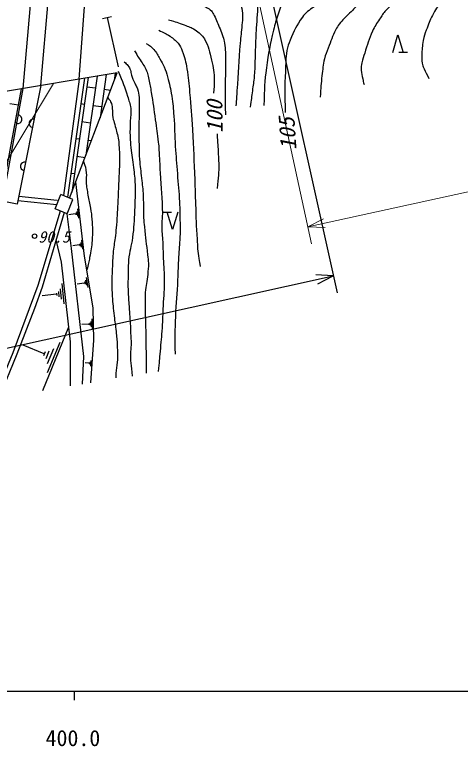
# Model space of a CAD drawing. Units: millimetres, scale not verified. Extents: x 40000 to 680000, y 20000 to 380000.
# Drawn here: x 461199 to 512012, y 198715 to 282138 of the extents above; entities that cross this region are included whole.
import ezdxf
from ezdxf.enums import TextEntityAlignment as Align

# ---------------------------------------------------------------- set-up
doc = ezdxf.new("R2010")
doc.units = ezdxf.units.MM
doc.header["$LTSCALE"] = 1000
doc.linetypes.add('CHAIN', pattern=[18.5, 12, -1.5, 3.5, -1.5])
for name, color, linetype, lineweight in [('M-BGD', 7, 'Continuous', 25), ('M-BMK', 2, 'CHAIN', 13), ('M-STR-HTXT', 7, 'Continuous', 13), ('M-STR-STRC', 7, 'Continuous', 25), ('M-TTL-BAND', 7, 'Continuous', 25)]:
    doc.layers.add(name, color=color, linetype=linetype, lineweight=lineweight)
doc.styles.add('ＭＳ ゴシック', font='')
doc.styles.get('ＭＳ ゴシック').set_extended_font_data('MS Gothic')

msp = doc.modelspace()

# ---------------------------------------------------------------- linework, layer by layer
at = {"layer": 'M-BGD'}
for p, q in [((468537, 274781), (470801, 304531)), ((464197, 274040), (466765, 303731)), ((462181, 273724), (464794, 303451)), ((471230, 281680), (472232, 281907)), ((471731, 281793), (473000, 276183)), ((504301, 277821), (504901, 279821)), ((504901, 279821), (505501, 277821)), ((506001, 277821), (505001, 277821)), ((472879, 275503), (456851, 272838)), ((467466, 261219), (472879, 275503)), ((471634, 275296), (470938, 270381)), ((472668, 275468), (472551, 274636)), ((472695, 275473), (472859, 275450)), ((468537, 274781), (466762, 261508)), ((469161, 274885), (467240, 261312)), ((469565, 274952), (467714, 261871)), ((470600, 275124), (469326, 266126)), ((459785, 261762), (461971, 273689)), ((464197, 274040), (461506, 260545)), ((469419, 273917), (470409, 273777)), ((471399, 273637), (472132, 273533)), ((461624, 271800), (460641, 271980)), ((468752, 271991), (469138, 271937)), ((470129, 271796), (471119, 271656)), ((461461, 269796), (461264, 269832)), ((468858, 269956), (469848, 269816)), ((468191, 268031), (468578, 267976)), ((469568, 267836), (469953, 267781)), ((468297, 265996), (469227, 265864)), ((467630, 264070), (468017, 264016)), ((467737, 262035), (467774, 262030)), ((466057, 260950), (461680, 261419)), ((465817, 259998), (466484, 261622)), ((467844, 261064), (466484, 261622)), ((466004, 260453), (461582, 260927)), ((467177, 259439), (467844, 261064)), ((467177, 259439), (465817, 259998)), ((468106, 259483), (468122, 259351)), ((468204, 259563), (468236, 259297)), ((468295, 259708), (468358, 259177)), ((468370, 259986), (468496, 258923)), ((478093, 259631), (479093, 259631)), ((479193, 257631), (478593, 259631)), ((479793, 259631), (479193, 257631)), ((468114, 259417), (467370, 259329)), ((468737, 256166), (468800, 255636)), ((468812, 256443), (468938, 255384)), ((468557, 255876), (467815, 255787)), ((468549, 255942), (468565, 255809)), ((468647, 256021), (468678, 255756)), ((469361, 252161), (469550, 251032)), ((466562, 251494), (466807, 249156)), ((469116, 251540), (468326, 251408)), ((469105, 251611), (469128, 251469)), ((469206, 251700), (469253, 251418)), ((469295, 251860), (469389, 251295)), ((465968, 250397), (465998, 250105)), ((466186, 250568), (466248, 249983)), ((466390, 250885), (466512, 249716)), ((465983, 250251), (464346, 250080)), ((469786, 246997), (469792, 246703)), ((469900, 247147), (469913, 246558)), ((470011, 247444), (470038, 246266)), ((464401, 239302), (467390, 246536)), ((469671, 246847), (468847, 246829)), ((469670, 246921), (469673, 246773)), ((464580, 243462), (462157, 244464)), ((466333, 244764), (464903, 241303)), ((464669, 243679), (464490, 243246)), ((465105, 243752), (464747, 242887)), ((465629, 244042), (464914, 242311)), ((469670, 242409), (469221, 242443)), ((469673, 242449), (469667, 242369)), ((469740, 242484), (469728, 242324)), ((469810, 242560), (469786, 242239)), ((469887, 242715), (469838, 242074))]:
    msp.add_line(p, q, dxfattribs=at)
for points in [[(459348, 261753), (459989, 261766), (462181, 273724)], [(469874, 240142), (470246, 245022), (470163, 248702), (469180, 254590), (468171, 263078)], [(461506, 260545), (457893, 261255), (456492, 256045)], [(466372, 259716), (463847, 251243), (460977, 243595), (458950, 238664)], [(466851, 259573), (464322, 251084), (463473, 248630), (461442, 243412), (459412, 238474)], [(468918, 239990), (469085, 243160), (467687, 255467), (467177, 259439)], [(467583, 239811), (467583, 244825), (466557, 253920), (465929, 256476)]]:
    msp.add_lwpolyline(points, dxfattribs=at)
msp.add_circle((463472, 256884), 250, dxfattribs=at)
for centre, start, end in [((461536, 270204), 259.61576, 79.61576), ((463340, 269744), 78.72287, 258.72287), ((462363, 264841), 78.72287, 258.72287)]:
    msp.add_arc(centre, 500, start, end, dxfattribs=at)
for points, knots in [([(490142, 286379), (489642, 285660), (489408, 285402), (489177, 284672), (489052, 284277), (489004, 284047), (488946, 283636), (488887, 283215), (488902, 282974), (488873, 282549), (488831, 281936), (488802, 281593), (488765, 280980), (488707, 280013), (488691, 279470), (488648, 278503), (488590, 277183), (488610, 276441), (488509, 275124), (488459, 274473), (488385, 274114), (488304, 273467), (488212, 272731), (488182, 272501), (488064, 271584)], [0, 0, 0, 0, 1, 1, 1, 2, 2, 2, 3, 3, 3, 4, 4, 4, 5, 5, 5, 6, 6, 6, 7, 7, 7, 8, 8, 8, 8]), ([(484143, 285820), (484627, 285601), (484764, 285540), (485148, 285334), (485517, 285136), (485741, 285048), (486071, 284791), (486333, 284587), (486477, 284455), (486655, 284175), (486891, 283804), (486929, 283541), (487035, 283114), (487140, 282693), (487154, 282445), (487175, 282012), (487195, 281595), (487145, 281361), (487111, 280945), (487044, 280138), (486976, 279689), (486910, 278883), (486738, 276766), (486685, 275577), (486546, 273459), (486502, 272785), (486488, 272574), (486433, 271733)], [0, 0, 0, 0, 1, 1, 1, 2, 2, 2, 3, 3, 3, 4, 4, 4, 5, 5, 5, 6, 6, 6, 7, 7, 7, 8, 8, 8, 9, 9, 9, 9]), ([(492842, 285403), (492639, 285191), (492573, 285130), (492428, 284933), (492332, 284803), (492271, 284735), (492199, 284591), (491749, 283694), (491541, 283164), (491239, 282207), (491014, 281493), (490882, 281094), (490712, 280365), (490327, 278710), (490122, 277776), (489905, 276091), (489690, 274417), (489670, 273811), (489605, 271781)], [0, 0, 0, 0, 1, 1, 1, 2, 2, 2, 3, 3, 3, 4, 4, 4, 5, 5, 5, 6, 6, 6, 6]), ([(481461, 283766), (481878, 283586), (481994, 283538), (482326, 283372), (482625, 283223), (482797, 283146), (483079, 282967), (483302, 282824), (483442, 282755), (483627, 282565), (483791, 282397), (483828, 282258), (483940, 282052), (484251, 281472), (484367, 281117), (484615, 280508), (484750, 280177), (484820, 279990), (484928, 279650), (485020, 279357), (485084, 279194), (485136, 278891), (485205, 278486), (485215, 278254), (485226, 277843), (485245, 277135), (485222, 276739), (485221, 276030), (485215, 273947), (485217, 273294), (485219, 270696)], [0, 0, 0, 0, 1, 1, 1, 2, 2, 2, 3, 3, 3, 4, 4, 4, 5, 5, 5, 6, 6, 6, 7, 7, 7, 8, 8, 8, 9, 9, 9, 10, 10, 10, 10]), ([(497636, 284118), (496566, 283731), (496139, 283616), (495332, 283033), (494764, 282622), (494401, 282405), (493998, 281830), (493339, 280887), (493027, 280304), (492612, 279230), (492438, 278780), (492330, 278525), (492242, 278050), (492069, 277123), (492118, 276584), (492068, 275642), (491972, 273830), (492008, 273215), (492043, 270997)], [0, 0, 0, 0, 1, 1, 1, 2, 2, 2, 3, 3, 3, 4, 4, 4, 5, 5, 5, 6, 6, 6, 6]), ([(510486, 284318), (510161, 284006), (510066, 283895), (509820, 283602), (509361, 283053), (509163, 282693), (508833, 282057), (508504, 281424), (508361, 281047), (508126, 280373), (507970, 279924), (507865, 279673), (507784, 279204), (507669, 278537), (507622, 278156), (507615, 277479), (507610, 277010), (507611, 276736), (507742, 276286), (507780, 276156), (507826, 276092), (507881, 275969), (508079, 275528), (508157, 275389), (508426, 274858)], [0, 0, 0, 0, 1, 1, 1, 2, 2, 2, 3, 3, 3, 4, 4, 4, 5, 5, 5, 6, 6, 6, 7, 7, 7, 8, 8, 8, 8]), ([(500707, 283599), (500054, 282976), (499880, 282812), (499368, 282289), (498904, 281815), (498597, 281588), (498203, 281056), (498030, 280822), (497934, 280687), (497809, 280425), (497427, 279625), (497246, 279161), (496944, 278328), (496770, 277850), (496641, 277591), (496524, 277096), (496349, 276357), (496327, 275928), (496236, 275174), (496120, 274216), (496108, 273887), (496044, 272710)], [0, 0, 0, 0, 1, 1, 1, 2, 2, 2, 3, 3, 3, 4, 4, 4, 5, 5, 5, 6, 6, 6, 7, 7, 7, 7]), ([(504424, 283416), (503991, 283074), (503846, 282959), (503529, 282612), (503205, 282258), (503064, 282024), (502797, 281625), (502448, 281105), (502250, 280809), (501992, 280239), (501568, 279297), (501417, 278732), (501103, 277749), (500968, 277326), (500882, 277091), (500791, 276656), (500724, 276333), (500681, 276145), (500701, 275816), (500726, 275418), (500788, 275199), (500876, 274811), (500933, 274557), (500954, 274471), (501038, 274166)], [0, 0, 0, 0, 1, 1, 1, 2, 2, 2, 3, 3, 3, 4, 4, 4, 5, 5, 5, 6, 6, 6, 7, 7, 7, 8, 8, 8, 8]), ([(478752, 281552), (479599, 281310), (479855, 281248), (480532, 280971), (481022, 280771), (481329, 280707), (481762, 280403), (482239, 280069), (482519, 279855), (482829, 279362), (483360, 278518), (483423, 277916), (483651, 276945), (483859, 276055), (483956, 275539), (483955, 274625), (483955, 274058), (483945, 273838), (483860, 273176)], [0, 0, 0, 0, 1, 1, 1, 2, 2, 2, 3, 3, 3, 4, 4, 4, 5, 5, 5, 6, 6, 6, 6]), ([(477632, 280351), (478236, 280089), (478455, 280005), (478917, 279675), (479303, 279399), (479524, 279235), (479829, 278872), (480081, 278571), (480171, 278358), (480316, 277993), (480615, 277236), (480709, 276779), (480840, 275976), (481014, 274918), (481053, 274317), (481150, 273249), (481301, 271609), (481370, 270688), (481470, 269044), (481608, 266801), (481636, 265542), (481726, 263297), (481769, 262217), (481775, 261612), (481818, 260532), (481880, 258968), (481887, 258090), (481990, 256527), (482047, 255666), (482062, 255180), (482196, 254326), (482252, 253969), (482269, 253845), (482357, 253414)], [0, 0, 0, 0, 1, 1, 1, 2, 2, 2, 3, 3, 3, 4, 4, 4, 5, 5, 5, 6, 6, 6, 7, 7, 7, 8, 8, 8, 9, 9, 9, 10, 10, 10, 11, 11, 11, 11]), ([(476176, 278860), (476604, 278596), (476771, 278484), (477075, 278159), (477415, 277796), (477503, 277510), (477757, 277082), (477961, 276738), (478095, 276553), (478251, 276183), (478431, 275754), (478494, 275497), (478616, 275047), (478845, 274202), (478983, 273727), (479111, 272861), (479242, 271969), (479280, 271464), (479349, 270565), (479452, 269226), (479434, 268471), (479518, 267131), (479595, 265908), (479656, 265224), (479748, 264002), (479842, 262744), (479932, 262041), (479993, 260780), (480038, 259848), (480045, 259325), (480054, 258391), (480059, 257756), (480065, 257400), (480042, 256766), (480010, 255881), (479935, 255389), (479884, 254505), (479825, 253493), (479833, 252924), (479781, 251911), (479696, 250271), (479578, 249357), (479519, 247716), (479459, 246044), (479465, 245486), (479483, 243432)], [0, 0, 0, 0, 1, 1, 1, 2, 2, 2, 3, 3, 3, 4, 4, 4, 5, 5, 5, 6, 6, 6, 7, 7, 7, 8, 8, 8, 9, 9, 9, 10, 10, 10, 11, 11, 11, 12, 12, 12, 13, 13, 13, 14, 14, 14, 15, 15, 15, 15]), ([(474861, 278005), (475274, 277335), (475378, 277159), (475725, 276627), (475865, 276411), (475971, 276307), (476087, 276078), (476334, 275591), (476388, 275278), (476508, 274746), (476635, 274176), (476681, 273851), (476776, 273275), (476978, 272057), (477066, 271371), (477237, 270149), (477377, 269147), (477463, 268586), (477578, 267581), (477615, 267254), (477627, 267070), (477651, 266741), (477723, 265716), (477730, 265139), (477784, 264113), (477881, 262295), (478035, 261280), (478042, 259459), (478044, 259004), (477991, 258751), (477978, 258296), (477969, 257951), (477976, 257758), (477992, 257414), (478009, 257040), (478050, 256833), (478071, 256459), (478108, 255780), (478104, 255399), (478130, 254719), (478171, 253658), (478255, 253065), (478254, 252003), (478254, 250809), (478182, 250141), (478127, 248948), (478083, 247967), (478065, 247417), (478002, 246437), (477934, 245390), (477872, 244804), (477779, 243759), (477698, 242853), (477671, 242566), (477561, 241440)], [0, 0, 0, 0, 1, 1, 1, 2, 2, 2, 3, 3, 3, 4, 4, 4, 5, 5, 5, 6, 6, 6, 7, 7, 7, 8, 8, 8, 9, 9, 9, 10, 10, 10, 11, 11, 11, 12, 12, 12, 13, 13, 13, 14, 14, 14, 15, 15, 15, 16, 16, 16, 17, 17, 17, 18, 18, 18, 18]), ([(473704, 276739), (473902, 276566), (473973, 276503), (474110, 276322), (474248, 276139), (474322, 276027), (474402, 275811), (474479, 275601), (474454, 275464), (474516, 275249), (474569, 275066), (474608, 274966), (474683, 274791), (474795, 274530), (474874, 274391), (474995, 274134), (475078, 273960), (475146, 273870), (475204, 273686), (475323, 273307), (475369, 273083), (475391, 272686), (475432, 271962), (475383, 271554), (475381, 270828), (475377, 269428), (475349, 268644), (475380, 267245), (475394, 266616), (475388, 266263), (475437, 265637), (475504, 264794), (475582, 264326), (475667, 263485), (475745, 262707), (475820, 262273), (475853, 261492), (475885, 260735), (475863, 260309), (475878, 259551), (475883, 259324), (475881, 259197), (475894, 258970), (475918, 258566), (475945, 258341), (475987, 257938), (476116, 256691), (476219, 255996), (476353, 254749), (476393, 254374), (476432, 254164), (476441, 253787), (476454, 253288), (476413, 253008), (476366, 252511), (476289, 251712), (476138, 251275), (476097, 250474), (476066, 249848), (476078, 249497), (476082, 248871), (476091, 247389), (476134, 246560), (476158, 245078), (476182, 243587), (476186, 243117), (476202, 241261)], [0, 0, 0, 0, 1, 1, 1, 2, 2, 2, 3, 3, 3, 4, 4, 4, 5, 5, 5, 6, 6, 6, 7, 7, 7, 8, 8, 8, 9, 9, 9, 10, 10, 10, 11, 11, 11, 12, 12, 12, 13, 13, 13, 14, 14, 14, 15, 15, 15, 16, 16, 16, 17, 17, 17, 18, 18, 18, 19, 19, 19, 20, 20, 20, 21, 21, 21, 22, 22, 22, 22]), ([(473013, 275681), (473557, 274357), (473744, 273978), (474071, 272840), (474226, 272301), (474356, 272005), (474430, 271449), (474511, 270834), (474382, 270481), (474369, 269860), (474356, 269209), (474336, 268844), (474362, 268193), (474380, 267719), (474394, 267453), (474445, 266981), (474542, 266085), (474651, 265590), (474757, 264695), (474846, 263945), (474898, 263523), (474925, 262768), (474965, 261615), (474921, 260967), (474865, 259814), (474806, 258601), (474796, 257918), (474637, 256714), (474505, 255719), (474292, 255182), (474189, 254184), (474135, 253660), (474156, 253362), (474144, 252835), (474129, 252153), (474113, 251771), (474120, 251088), (474126, 250400), (474175, 250015), (474213, 249328), (474312, 247537), (474426, 246536), (474472, 244743), (474483, 244338), (474430, 244112), (474419, 243706), (474390, 242618), (474462, 242230), (474588, 240923)], [0, 0, 0, 0, 1, 1, 1, 2, 2, 2, 3, 3, 3, 4, 4, 4, 5, 5, 5, 6, 6, 6, 7, 7, 7, 8, 8, 8, 9, 9, 9, 10, 10, 10, 11, 11, 11, 12, 12, 12, 13, 13, 13, 14, 14, 14, 15, 15, 15, 16, 16, 16, 16]), ([(471806, 272671), (471977, 272483), (472040, 272400), (472144, 272198), (472282, 271929), (472283, 271745), (472329, 271447), (472392, 271047), (472327, 270811), (472402, 270414), (472462, 270097), (472531, 269927), (472612, 269615), (472768, 269010), (472884, 268677), (473005, 268064), (473068, 267748), (473069, 267566), (473096, 267246), (473129, 266849), (473134, 266625), (473144, 266227), (473153, 265824), (473160, 265599), (473152, 265196), (473140, 264550), (473114, 264189), (473085, 263543), (473041, 262548), (473016, 261990), (472965, 260995), (472908, 259890), (472887, 259270), (472804, 258167), (472768, 257694), (472735, 257430), (472683, 256958), (472605, 256253), (472509, 255865), (472445, 255158), (472408, 254744), (472393, 254511), (472373, 254096), (472329, 253155), (472288, 252628), (472289, 251686), (472290, 251043), (472282, 250682), (472325, 250041), (472383, 249159), (472442, 248667), (472542, 247788), (472620, 247096), (472698, 246713), (472769, 246020), (472833, 245403), (472863, 245056), (472892, 244436), (472928, 243680), (472963, 243253), (472905, 242499), (472868, 242007), (472756, 241741), (472732, 241249), (472722, 241049), (472717, 240978), (472720, 240737)], [0, 0, 0, 0, 1, 1, 1, 2, 2, 2, 3, 3, 3, 4, 4, 4, 5, 5, 5, 6, 6, 6, 7, 7, 7, 8, 8, 8, 9, 9, 9, 10, 10, 10, 11, 11, 11, 12, 12, 12, 13, 13, 13, 14, 14, 14, 15, 15, 15, 16, 16, 16, 17, 17, 17, 18, 18, 18, 19, 19, 19, 20, 20, 20, 21, 21, 21, 22, 22, 22, 22]), ([(484282, 268552), (484351, 267417), (484372, 267128), (484414, 266215), (484433, 265814), (484450, 265590), (484459, 265189), (484483, 264058), (484410, 263658), (484279, 262297)], [0, 0, 0, 0, 1, 1, 1, 2, 2, 2, 3, 3, 3, 3]), ([(469054, 265410), (469245, 264830), (469328, 264622), (469371, 264096), (469404, 263690), (469322, 263460), (469349, 263053), (469387, 262466), (469462, 262141), (469558, 261560), (469653, 260977), (469746, 260657), (469843, 260075), (469926, 259583), (469972, 259306), (470010, 258809), (470082, 257873), (470084, 257343), (470027, 256406), (469980, 255640), (469894, 255215), (469752, 254461), (469646, 253899), (469605, 253708), (469441, 253030)], [0, 0, 0, 0, 1, 1, 1, 2, 2, 2, 3, 3, 3, 4, 4, 4, 5, 5, 5, 6, 6, 6, 7, 7, 7, 8, 8, 8, 8])]:
    msp.add_open_spline(points, degree=3, knots=knots, dxfattribs=at)
at = {"layer": 'M-BMK'}
msp.add_open_spline([(565334, 313074), (563109, 312244), (562469, 312031), (560603, 311454), (557850, 310602), (556264, 310267), (553447, 309660), (549816, 308879), (547759, 308554), (544113, 307843), (537812, 306614), (534251, 306078), (527983, 304689), (519769, 302868), (515232, 301573), (507068, 299540), (503266, 298594), (501155, 297990), (497340, 297097), (493154, 296117), (490779, 295701), (486564, 294859), (482748, 294096), (480596, 293743), (476780, 292987), (472767, 292192), (470529, 291700), (466526, 290856), (456346, 288711), (450665, 287404), (440475, 285308), (434235, 284024), (430724, 283381), (424457, 282233), (415768, 280640), (410880, 279863), (402157, 278468), (396447, 277555), (393235, 277131), (387512, 276310), (380209, 275263), (376107, 274754), (368792, 273794), (367114, 273574), (366174, 273450), (364493, 273253), (360611, 272799), (358435, 272555), (354544, 272191), (345262, 271324), (340054, 270933), (330756, 270268), (326053, 269932), (323412, 269819), (318701, 269625), (311670, 269335), (307726, 269267), (300689, 269199), (293932, 269133), (290147, 269306), (283390, 269297), (277830, 269290), (274715, 269245), (269155, 269170), (264198, 269102), (261423, 268862), (256465, 268893), (254598, 268904), (253551, 268960), (251689, 269094), (248199, 269345), (246253, 269612), (242785, 270078), (238113, 270707), (235525, 271258), (230874, 272026), (229610, 272235), (228910, 272411), (227638, 272565), (226990, 272644), (226620, 272619), (225972, 272695), (222856, 273062), (221127, 273399), (218031, 273908), (208413, 275490), (203024, 276378), (193449, 278204), (189637, 278930), (187522, 279447), (183752, 280368), (178429, 281669), (175468, 282488), (170213, 284039), (162854, 286212), (158748, 287490), (151449, 289857), (139447, 293751), (132713, 295917), (120862, 300249), (113438, 302962), (109358, 304689), (102012, 307608), (98090, 309166), (95909, 310078), (91992, 311649), (87391, 313494), (84799, 314490), (80210, 316363), (78827, 316927), (78390, 317103), (76671, 317814)], degree=3, knots=[0, 0, 0, 0, 1, 1, 1, 2, 2, 2, 3, 3, 3, 4, 4, 4, 5, 5, 5, 6, 6, 6, 7, 7, 7, 8, 8, 8, 9, 9, 9, 10, 10, 10, 11, 11, 11, 12, 12, 12, 13, 13, 13, 14, 14, 14, 15, 15, 15, 16, 16, 16, 17, 17, 17, 18, 18, 18, 19, 19, 19, 20, 20, 20, 21, 21, 21, 22, 22, 22, 23, 23, 23, 24, 24, 24, 25, 25, 25, 26, 26, 26, 27, 27, 27, 28, 28, 28, 29, 29, 29, 30, 30, 30, 31, 31, 31, 32, 32, 32, 33, 33, 33, 34, 34, 34, 35, 35, 35, 36, 36, 36, 37, 37, 37, 37], dxfattribs=at)
at = {"layer": 'M-STR-HTXT'}
for p, q in [((488316, 286924), (495041, 255996)), ((571701, 274712), (494616, 257951)), ((452857, 253104), (465644, 274300)), ((496393, 258867), (494616, 257951)), ((494616, 257951), (496613, 257855))]:
    msp.add_line(p, q, dxfattribs=at)
at = {"layer": 'M-STR-STRC'}
for p, q in [((489781, 287242), (497956, 250415)), ((396926, 230036), (497523, 252367)), ((497523, 252367), (495525, 252454)), ((495749, 251443), (497523, 252367))]:
    msp.add_line(p, q, dxfattribs=at)
at = {"layer": 'M-TTL-BAND'}
for p, q in [((40000, 205000), (579000, 205000)), ((468000, 205000), (468000, 204000))]:
    msp.add_line(p, q, dxfattribs=at)

# ---------------------------------------------------------------- texts
at = {"layer": 'M-BGD', "style": 'ＭＳ ゴシック', "oblique": 15}
for s, rotation, p in [('100', 91.017, (483987, 270507)), ('105', 93.86, (492297, 268537))]:
    msp.add_text(s, height=1833, rotation=rotation, dxfattribs=at).set_placement(p, align=Align.MIDDLE_CENTER)
msp.add_text('90.5', height=1320, dxfattribs=at).set_placement((465698, 256802), align=Align.MIDDLE_CENTER)
at = {"layer": 'M-TTL-BAND', "style": 'ＭＳ ゴシック'}
msp.add_text('400.0', height=1833, dxfattribs=at).set_placement((467844, 198195), align=Align.BOTTOM_CENTER)

doc.saveas('drawing.dxf')
